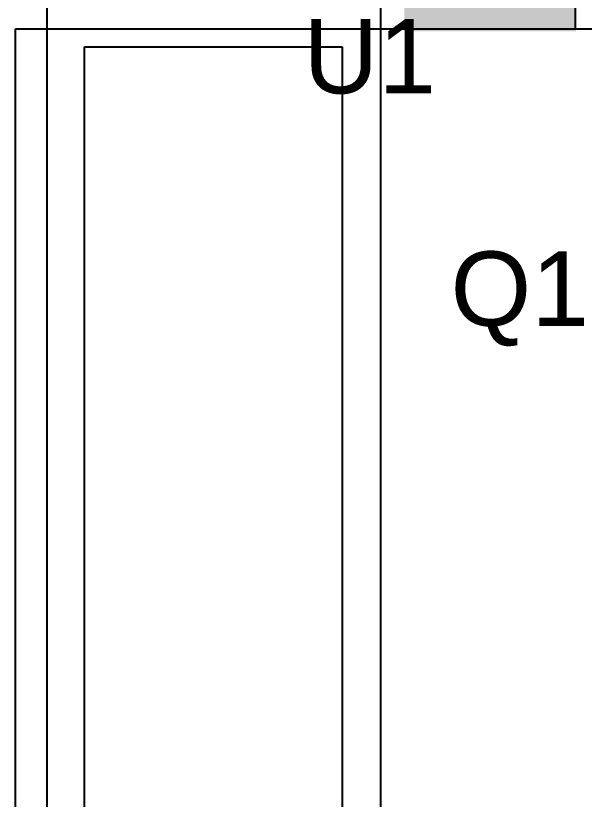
# Model space of a CAD drawing. Header units: inches. Extents: x -3 to 5259, y -3 to 5282.
# Drawn here: x 119.24 to 127.01, y 70.11 to 80.82 of the extents above; entities that cross this region are included whole.
import ezdxf

# ---------------------------------------------------------------- set-up
doc = ezdxf.new("R2010")
doc.units = ezdxf.units.IN
for name, color, linetype in [('Layer 2', 76, 'Continuous'), ('Top Layer', 1, 'Continuous'), ('Top Overlay', 2, 'Continuous')]:
    doc.layers.add(name, color=color, linetype=linetype)
doc.styles.add('Arial', font='', dxfattribs={"height": 0.2})
doc.styles.get('Arial').set_extended_font_data('Arial')

msp = doc.modelspace()

# ---------------------------------------------------------------- hatches: boundary and pattern name
at = {"layer": 'Top Layer'}
msp.add_hatch(color=1, dxfattribs=at).paths.add_polyline_path([(124.547, 80.604), (126.894, 80.604), (126.894, 82.125), (124.547, 82.125)])

# ---------------------------------------------------------------- linework, layer by layer
at = {"layer": 'Layer 2'}
for p, q in [((119.236, 52.502), (119.236, 80.639)), ((119.236, 80.639), (146.627, 80.639))]:
    msp.add_line(p, q, dxfattribs=at)
at = {"layer": 'Top Layer'}
for p, q in [((119.661, 91.191), (119.661, 67.705)), ((124.228, 53.836), (124.228, 81.872)), ((126.884, 81.872), (126.884, 80.639)), ((126.884, 80.639), (142.199, 80.639)), ((120.179, 67.705), (120.179, 80.391)), ((120.179, 80.391), (123.698, 80.391)), ((123.698, 80.391), (123.698, 53.315))]:
    msp.add_line(p, q, dxfattribs=at)

# ---------------------------------------------------------------- texts
at = {"layer": 'Top Overlay', "style": 'Arial'}
for s, p in [('U1', (123.17, 79.756)), ('Q1', (125.18, 76.581))]:
    msp.add_text(s, height=1.016, dxfattribs=at).set_placement(p)

doc.saveas('drawing.dxf')
